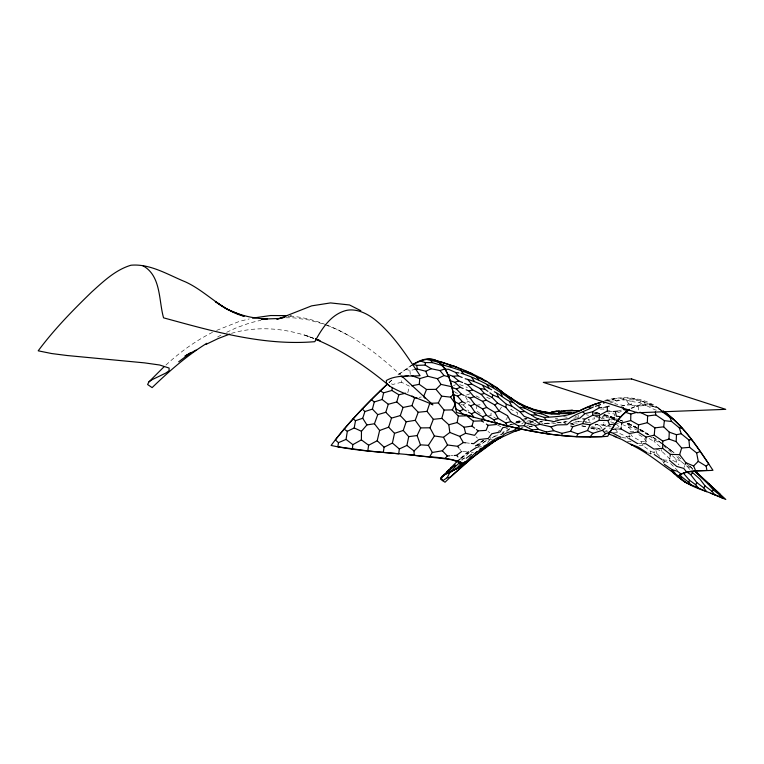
<?xml version="1.0" encoding="UTF-8"?>
<svg xmlns="http://www.w3.org/2000/svg" width="764" height="764" viewBox="0 0 764 764"><rect width="100%" height="100%" fill="white"/><g stroke="black" fill="none" stroke-linecap="round" stroke-linejoin="round"><path stroke-width="0.57" stroke-dasharray="3.82 2.86" d="M629.106 437.524L629.183 434.525M645.847 442.604L645.933 440.398M407.785 392.677L409.494 386.192L401.511 382.277L401.768 378.008M608.574 401.654L623.357 399.305L623.434 398.101C637.911 397.146 650.508 405.159 662.98 411.223M650.546 454.236L650.737 451.409L643.202 445.746L640.834 441.286L632.2 436.339L630.825 434.487M496.944 419.073L490.927 415.215L491.09 413.018M653.058 406.467L643.651 404.987L635.104 406.582L631.121 404.767L631.475 401.482L623.357 399.305M669.684 459.412L669.971 457.388M664.011 462.869L664.441 461.064L662.751 459.384M507.525 416.323L506.694 419.226L504.507 419.35M517.152 414.604L517.706 412.818L510.667 409.332L514.669 408.052M600.237 429.32L595.987 427.458L595.127 424.583L603.55 424.937L604.515 421.89M684.047 467.444L684.754 465.543M639.755 431.555L640.318 430.619L647.509 434.544L646.086 433.026L637.606 428.05M660.22 446.94L654.051 441.411L654.863 440.045L649.343 435.919M631.475 401.482L639.812 402.733L640.91 400.909M499.465 410.344L501.499 407.002M487.527 442.537L490.278 439.176L498.157 433.866M461.819 460.425L469.182 452.355M501.461 434.735L504.221 431.736L510.056 428.556M506.647 431.67L510.008 428.585L505.997 428.356M401.511 382.277L392.801 384.435L388.924 382.678L393.221 378.772M476.822 445.88L483.593 440.303M165.912 365.068C179.932 352.214 195.45 340.839 212.507 332.34M460.472 458.199L468.915 450.894M460.768 458.467L468.552 451.696M388.924 382.678L393.154 379.02M477.118 447.494L485.742 440.771L490.278 439.176M461.064 404.633L463.318 404.987L468.017 401.367L472.152 403.306M413.248 364.323L397.385 375.353L411.376 365.345M475.428 446.128L483.774 440.408M521.745 423.915L523.665 422.53M475.132 446.081L483.469 440.093M461.676 457.922L469.411 452.364M498.195 431.402L499.761 430.304M486.429 440.532L477.786 445.832M556.736 422.788L563.851 422.616L565.895 421.365M217.606 337.01L221.56 334.785M631.322 408.644L635.104 406.582M611.019 418.892L615.287 416.752M453.463 385.677L455.468 384.712M528.64 422.244L530.703 421.241M519.73 428.699L523.732 426.799M226.669 332.302L235.942 327.966L249.857 322.933L260.935 320.25M510.132 424.87L512.042 424.001M216.613 330.411L239.409 321.386L249.236 318.932M509.512 425.032L511.555 424.106M515.662 422.272L520.838 420.2M517.744 423.094L521.85 421.317M522.882 420.868L526.988 419.092M503.677 433.341L490.163 438.02M530.55 422.244L533.702 420.935M606.788 401.062L614.237 398.846L623.434 398.101M515.986 422.272L520.303 420.534M617.78 412.78L622.125 411.118M616.271 419.694L604.324 416.886L602.108 417.727L606.702 420.276M609.834 403.096C626.728 396.717 646.65 399.639 661.443 410.239M631.074 408.091L639.134 405.073A67.242 36.997 66 0 1 661.968 410.22M512.1 424.669L515.404 423.447M516.502 423.046L520.914 421.422M469.975 393.766L464.951 395.609L468.017 401.367M521.879 419.818L526.052 418.3M529.91 422.196L533.119 421.04M533.597 424.163L535.621 423.437M539.651 421.986L541.666 421.25M621.046 406.4L628.782 403.86L638.016 406.219L645.828 405.34L655.006 409.819L658.453 410.64M528.621 417.602L523.541 419.235L526.616 418.586M617.704 411.156L622.249 409.781M502.187 432.319L504.221 431.736M529.013 426.828L532.241 425.92M539.164 422.225L543.338 421.145M526.921 421.25L531.515 420.095M605.699 400.861L614.237 398.846M288.114 316.563L291.313 315.847L287.923 316.592M231.463 333.352C258.452 325.435 287.264 328.262 313.326 338.251L303.996 334.794L314.682 338.71M529.013 426.971L532.508 426.216M405.522 369.146L409.924 370.521L415.177 369.451M604.544 400.479C623.863 395.189 645.465 397.108 661.347 410.163M544.77 423.428L553.308 422.836M526.74 425.367L529.032 424.965M460.988 459.126L465.209 458.4M477.71 447.236L482.418 446.501M419.073 397.347L421.317 397.003M573.707 418.214L575.894 417.889M611.171 419.942L614.342 419.474L614.523 414.031L607.838 412.971M555.256 420.152L558.389 419.694M610.665 421.823L615.746 423.571L618.458 423.218M614.648 428.308L619.957 427.639L615.746 423.571M476.287 405.245L482.008 404.548M516.101 422.11L521.592 421.48M602.748 407.422L605.021 407.212M529.863 423.008L534.514 422.616M595.471 424.125L599.52 425.462L605.785 424.927L603.675 422.339M631.121 404.767L623.109 405.388L615.02 403.841L614.915 401.043M450.798 455.726L453.119 455.573M585.09 422.778L590.41 422.463L588.184 419.379L594.487 418.92L593.876 416.638L599.759 417.411M615.526 429.272L617.704 429.139M600.428 409.141L603.655 408.96L604.63 410.784M613.234 432.901L617.847 432.644L626.595 436.607L628.457 438.947M626.595 436.607L632.2 436.339M544.063 423.361L550.586 423.055M546.126 423.743L555.629 423.323M488.664 415.31L490.927 415.215M471.417 452.336L473.432 452.307M629.937 431.689L633.451 431.641L628.266 427.114L623.319 424.889M462.707 451.467L469.192 451.448M581.614 421.317L578.205 421.327L579.532 423.266M582.751 421.317L586.15 421.308L591.135 423.132M627.387 441.286L630.319 441.277L633.308 442.853M285.87 317.767L293.892 317.853L308.685 319.944L323.172 323.888M637.52 443.588L642.257 443.655M628.266 427.114L631.351 427.219L636.603 429.931M594.869 416.37L598.193 416.552M639.277 445.527L643.202 445.746M577.317 423.103L571.787 422.673L572.895 423.858L570.632 423.667M649.515 404.175L651.377 404.318M591.613 427.315L595.824 428.623L600.351 428.986M663.247 459.899L668.5 460.329M557.691 422.54L566.114 423.285M570.441 424.077L573.793 424.402M609.701 411.194L611.993 411.452M465.648 442.786L470.242 443.301M290.11 316.009C302.41 317.136 314.529 320.068 325.961 324.738M593.093 412.866L598.642 413.553M640.834 441.286L646.86 442.06L642.925 437.046L637.243 433.799M612.079 399.725L617.092 400.374M622.106 437.505L627.922 438.355M570.756 423.705L574.261 424.23M563.851 422.616L566.153 422.979M555.332 418.252L557.644 418.634M595.242 412.55L599.635 413.544M591.613 426.694L595.987 427.458M563.593 416.619L567.089 417.239M575.225 416.762L578.51 417.364M563.727 421.107L567.184 421.785M581.652 425.978L587.268 427.105M603.197 415.377L616.5 419.111M604.486 431.183L606.721 431.66M594.115 412.98L596.397 413.458M582.063 425.768L587.554 426.961M490.278 438.937L492.322 439.396M595.92 412.55L600.246 413.525M604.582 414.499L616.663 418.567M676.837 456.595L680.686 461.103L687.648 466.785L690.217 467.358L692.681 469.507M575.263 421.059L580.764 422.377M586.332 414.757L588.49 415.291M647.977 452.928L653.22 454.236M603.98 414.795L619.432 419.751M603.818 415.167L616.071 418.51M603.942 414.862L614.991 418.013M590.62 428.021L597.305 430.103M541.074 422.817L542.975 423.409M457.502 393.279L455.373 392.61L453.415 389.63M590.782 427.869L597.171 429.874L595.824 428.623M602.089 416.151L604.324 416.886M597.496 412.942L599.75 413.696M620.874 420.572L623.071 421.308M650.737 451.409L656.82 453.51L661.901 458.543M327.068 325.139C354.993 336.122 378.944 355.031 400.842 375.181M636.527 428.365L631.79 425.558L626.203 423.495L631.351 427.219M459.68 384.578L467.415 387.501M608.001 425.768L611.324 427.038M620.549 420.19L622.765 421.059M618.229 419.369L622.526 421.098M627.913 423.256L648.407 434.296M325.33 324.748L337.163 329.494L350.571 336.532M605.766 430.428L607.867 431.278M656.4 449.06L661.796 451.266L669.684 458.83L676.637 462.335L678.967 464.837M664.441 461.064L670.821 463.738L677.525 470.528M627.597 423.218L636.593 427.544M463.633 395.198L466.899 396.669M628.094 423.227L643.469 431.154M672.368 455.726L675.777 458.849L680.686 461.103M627.282 423.256L636.765 427.63M486.716 397.242L491.863 399.706M611.954 417.192L617.207 419.77M475.943 395.857L480.909 398.311M497.517 425.023L501.709 427.152M603.55 424.937L610.312 428.451M649.114 438.565L654.051 441.411M639.793 429.387L648.875 434.659M639.812 402.733L643.651 404.987M487.967 431.526L489.858 432.663M646.086 433.026L648.923 434.764M613.454 419.474L615.421 420.687M653.335 437.438L661.041 442.795M654.863 440.045L660.535 443.674M652.695 437.142L662.464 443.827M632.649 398.455L634.091 399.448M671.432 452.355L662.426 444.887M480.212 413.544L476.526 410.879L476.335 406.372M661.987 443.483L674.115 452.785M608.134 416.017L608.832 416.533M664.861 445.87L673.199 452.183M660.144 442.232L662.971 444.409M663.391 444.543L673.638 452.441M599.301 416.619L602.987 419.455M630.501 424.517L631.79 425.558M678.184 456.557L680.886 458.801M689.357 465.839L693.741 469.803M689.768 466.269L693.273 469.44M476.02 436.741L477.49 438.144M686.187 463.347L690.217 467.358M466.861 453.1L467.472 453.749M659.895 409.256L661.91 411.452M463.318 404.987L468.618 410.86M599.52 425.462L602.615 429.158M459.594 448.888L460.95 450.607M687.648 466.785L689.701 469.468M615.287 429.167L617.847 432.644M626.48 400.393L628.782 403.86M577.928 415.062L578.768 416.619M644.205 402.045L645.828 405.34M662.646 460.73L663.992 463.5M655.923 450.579L656.82 453.51M675.777 458.849L676.637 462.335M661.443 449.499L661.796 451.266M638.016 406.219L638.799 410.593M409.924 370.521L410.344 375.105M654.032 451.247L654.185 453.415"/><path stroke-width="1.15" d="M387.338 384.168C368.831 401.577 351.087 419.913 335.367 439.921L338.462 442.671L337.879 446.806L367.799 450.932L368.63 445.24L361.391 439.873L361.458 431.288L366.911 424.937L374.446 423.753L377.75 414.642L385.791 412.283L388.293 404.28L396.764 401.959L403.077 407.451L411.949 405.617L418.223 412.273L427.019 411.376L433.331 419.302L441.812 418.414L448.793 424.717L449.834 432.453L443.483 437.294L434.391 435.957L429.998 427.792L433.331 419.302M629.431 409.666C620.865 414.89 615.201 423.676 610.102 432.09L605.566 433.685L602.118 436.588L576.61 436.607L561.979 435.556L561.998 433.35L553.738 430.715L546.298 431.966L538.372 429.292L532.107 429.884L524.305 425.768L518.469 425.949L510.791 421.623L507.516 415.692L499.073 410.956L494.709 404.891L486.2 400.145L481.244 394.348L472.62 389.879L467.616 384.674L464.655 383.423M662.77 441.076L668.968 439.061L676.169 441.63L681.631 448.019L689.615 447.351L696.634 452.937L698.267 461.361L706.146 466.183L706.939 470.452L695.737 471.025L693.597 465.964L685.805 462.688L679.645 454.647L670.391 454.36L662.655 448.334L662.77 441.076L654.251 435.184L646.067 437.084L637.902 431.956L629.202 433.522L620.979 428.948L618.802 429.082M689.615 447.351L688.899 439.978L681.221 433.742L676.484 434.726L669.283 432.157L663.687 426.837L654.853 427.859L647.347 422.683L638.57 424.879L630.692 420.525L630.844 414.059L636.956 412.283M425.223 365.106L425.309 362.575L420.429 361.057L413.248 364.323L416.705 365.354L425.223 365.106L431.202 368.726L439.968 370.569L445.412 368.85L441.544 365.345L432.414 362.642L425.309 362.575M645.981 439.29L646.067 437.084M647.347 422.683L647.614 415.95L639.955 412.168M668.968 439.061L669.283 432.157M676.169 441.63L676.484 434.726M654.251 435.184L654.853 427.859M452.765 388.637L451.457 386.651L440.962 384.378L436.005 389.353L426.522 389.468L419.255 384.34L419.77 378.591L427.821 376.251L437.39 378.686L444.094 375.554L449.423 377.101M637.902 431.956L638.57 424.879M570.842 426.026L572.752 426.694L582.579 423.628L590.075 424.813L599.043 420.381L599.549 415.215L607.409 410.946L609.701 411.194M352.347 449.165L352.844 444.648L361.391 439.873M663.687 426.837L664.374 420.668L655.808 414.947L647.614 415.95M403.077 407.451L400.307 415.587L391.502 418.109L388.647 427.191L394.52 433.331L392.409 443.053L399.314 448.965L398.741 453.816L367.799 450.932M447.36 473.126L451.868 470.977L454.914 466.957L455.182 464.818C450.789 469.688 446.061 473.718 441.143 477.844L442.767 480.69L447.131 477.777L450.435 477.099L472.668 457.455L495.454 440.723M620.979 428.948L621.247 426.971M621.524 424.994L621.791 423.017L630.692 420.525M670.114 456.385L670.391 454.36M601.612 407.527L599.348 407.737L592.663 411.72L584.928 413.668L579.828 418.147L571.911 420.525L567.012 424.688L557.137 424.927L551.035 426.866L540.205 424.345L534.991 425.519L525.527 422.845L520.093 417.746L511.345 413.801L505.854 407.384L506.312 404.223L498.606 397.442L492.751 394.94L489.877 392.83M383.289 452.431L384.111 447.198L392.409 443.053M380.224 390.862L383.604 392.849L391.846 390.461L392.324 387.443M338.462 442.671L346.044 439.405L347.333 431.297L354.209 427.955L361.458 431.288M354.209 427.955L355.499 420.687L362.719 418.261L364.915 411.538L372.412 409.103L374.293 401.959L382.124 399.496L388.293 404.28M448.793 424.717L457.139 422.559L458.343 416.074L452.298 409.886L444.104 410.077L438.345 402.953L429.731 403.363L427.019 411.376M505.854 407.384L497.66 403.211L492.264 397.547L492.751 394.94M686.273 471.655L690.694 474.645L696.778 482.523L703.73 487.843L706.614 491.663L685.346 482.313L681.001 478.006L681.297 476.526L680.036 474.53M399.314 448.965L406.897 445.441L408.721 436.645L403.249 430.457L406.181 421.795L415.215 420.315L418.223 412.273M382.124 399.496L383.604 392.849M483.574 422.139L481.721 420.868L482.227 418.739M368.63 445.24L377.196 440.771L379.632 430.476L374.446 423.753M691.468 485.417L688.822 482.39L689.414 480.193L683.369 473.145M451.868 470.977L456.394 468.829L460.3 464.197L460.845 462.239M441.812 418.414L444.104 410.077M396.764 401.959L398.846 394.787L405.55 393.202M457.139 422.559L464.12 427.238L471.98 426.092L473.413 421.155L466.756 415.807L458.343 416.074M679.645 454.647L681.631 448.019M497.058 422.578L496.466 424.498L488.196 425.319L486.343 424.049M411.949 405.617L414.585 398.015L416.829 397.681M685.107 464.588L685.805 462.688M426.522 389.468L423.562 396.669L425.109 398.34M524.305 425.768L525.527 422.845M488.196 425.319L486.076 430.399L478.168 430.867L476.402 429.502M561.998 433.35L570.603 431.268L577.832 433.923L587.478 430.543L590.075 424.813M698.707 488.54L695.746 484.777L696.778 482.523M576.61 436.607L577.832 433.923M465.18 461.494L461.972 464.044C447.752 455.907 429.979 457.827 414.183 455.191L414.04 450.97L420.448 444.829L417.125 435.566L420.687 427.907L415.215 420.315M570.603 431.268L572.752 426.694M164.241 366.558L148.865 381.924L147.614 384.531L152.112 387.615C169.016 371.314 186.788 355.68 206.824 343.303M438.345 402.953L441.659 396.144L436.005 389.353M582.579 423.628L584.746 419.235L592.749 415.253L599.549 415.215M452.298 409.886L454.895 404.767M447.131 477.777L449.729 472.782L458.543 467.11L461.418 467.033M449.901 469.917L451.333 467.291L457.588 460.998M429.674 456.691L432.309 452.479L442.337 450.77L447.513 444.963L457.55 446.3L463.356 442.537L465.648 442.786M420.448 444.829L428.394 445.336L434.391 435.957M662.98 410.841A67.242 36.997 66 0 1 668.003 414.403C686.731 429.683 699.671 450.435 712.974 470.29C701.81 471.254 689.252 469.23 679.225 475.132L679.368 477.815C691.506 488.244 708.142 491.099 722.305 497.918L719.726 494.967L720.175 494.279L695.02 471.035M456.394 468.829L460.272 466.575L461.972 464.044M685.346 482.313L681.01 479.295L679.301 476.469L681.106 474.033L686.779 472.2L695.737 471.025M590.114 436.903L592.883 433.312L602.462 430.304L605.136 428.203M703.73 487.843L705.143 486.009L699.939 479.085L691.067 471.254M478.168 430.867L474.559 435.337L465.61 433.293L459.67 436.349L449.834 432.453M445.001 458.562L447.332 455.965L449.643 455.812M460.272 466.575L476.765 451.734M443.464 475.38L451.333 467.291M714.751 494.795L712.105 491.395L713.395 490.01L708.218 484.099L694.323 470.939M693.597 465.964L698.267 461.361M441.659 396.144L450.54 397.127L453.759 394.119M690.694 474.645L692.432 473.04M454.914 466.957L460.339 461.962M387.205 384.244C367.092 403.258 347.696 423.227 331.099 445.441C358.392 451.428 386.469 452.307 414.183 455.191M446.911 471.636L448.611 470.089M441.143 477.844L445.03 474.31L449.729 472.782M517.123 427.668C513.523 432.806 505.921 430.944 502.368 436.158C494.852 437.524 490.259 443.244 483.593 446.31M558.436 412.56L560.7 412.121L561.932 411.032L565.303 410.803M706.146 466.183L708.772 463.968C695.67 444.743 682.529 424.545 662.98 411.223M460.3 464.197L461.905 462.86M607.81 426.102L609.586 424.708L615.163 423.991M454.274 455.487L456.586 455.334L461.628 451.476M466.269 458.228L471.56 454.227M475.428 453.195L483.497 447.589M178.69 361.773L190.78 352.729L184.993 356.062L196.014 350.103M629.307 409.389C619.442 415.788 613.253 426.207 607.724 436.292C556.096 440.589 505.692 425.94 456.461 412.464C452.89 389.172 447.599 342.329 412.312 364.829M457.292 461.16L459.928 459.298M148.865 381.924L152.275 379.593L165.702 373.118L169.045 370.788L169.111 368.057L159.686 365.011L144.53 362.871L67.146 355.518L51.751 353.56L38.2 350.819C54.053 329.485 72.666 310.413 91.728 291.963C103.446 281.381 115.479 269.845 130.969 265.223C150.174 263.484 168.185 274.878 185.423 281.878C206.232 291.351 221.531 310.471 244.155 316.286L226.927 309.248L215.314 301.532C230.174 312.963 248.816 318.521 267.438 318.941M491.166 443.044L502.397 436.932L517.104 430.256M500.678 437.314C480.279 449.824 462.172 465.658 445.011 482.237L440.513 479.152L441.764 476.545L445.173 474.215L458.601 467.74L461.943 465.41L462.01 462.678L452.584 459.632L406.458 454.494M470.271 451.448L476.535 447.427M461.112 373.224C477.72 378.648 493.219 387.052 507.563 397.213C515.137 403.869 522.461 411.127 531.754 415.148C537.866 420.888 546.499 419.35 553.967 421.699L560.681 419.637L568.75 418.701C576.438 413.754 585.243 411.099 593.303 406.964M496.39 440.074L502.215 436.559M484.443 447.016L490.163 443.597M494.709 404.891L497.66 403.211M531.754 415.148L535.994 414.852L544.293 417.411C556.631 416.705 569.581 416.294 580.802 410.134C587.994 406.381 595.719 403.707 603.522 401.511M599.043 420.381L607.819 420.496L609.959 419.426M479.744 449.165L481.855 448.115L484.281 448.439M420.429 361.057C445.842 351.344 452.393 383.719 454.293 401.587L458.524 403.583L462.344 401.702L465.467 403.268M453.081 394.405L457.521 396.124L461.456 394.224L463.633 395.198M205.908 344.43L218.17 338.538L229.849 334.059M468.418 412.149L471.445 413.801L474.912 412.149L482.59 416.772L484.567 419.933C509.932 427.038 535.717 432.968 561.979 435.556M415.177 369.451L417.278 369.022L425.749 371.266L431.202 368.726M454.293 401.587L455.697 408.836L459.871 411.022L463.385 409.389L466.403 411.042M451.887 387.377L456.404 389.01L460.214 387.262L463.165 388.523M580.802 410.134L596.99 403.459M595.433 406.333L600.58 404.509M603.512 403.182L605.48 402.303M468.599 404.824L470.681 405.865L474.568 404.185L482.59 408.912L486.372 415.215L493.916 419.875L495.645 422.941M482.59 416.772L486.372 415.215M605.021 407.212L609.223 406.209M515.48 431.345L521.478 429.148M696.634 452.937L700.292 451.495M506.312 404.223L511.918 406.247L519.816 411.615L524.123 416.342L534.762 420.267L537.99 419.035M467.988 397.156L470.175 398.13L473.976 396.707L482.485 401.329L486.706 407.479L494.786 412.359L498.214 418.452L505.778 422.979L507.21 425.892M450.321 380.72L454.866 382.334L458.715 380.921L462.669 382.583M379.632 430.476L388.647 427.191M708.218 484.099L708.925 483.851M482.59 408.912L486.706 407.479M493.343 441.477L495.206 440.838M493.916 419.875L498.214 418.452M466.116 389.783L469.067 391.053L472.62 389.879M394.52 433.331L403.249 430.457M494.786 412.359L499.073 410.956M482.485 401.329L486.2 400.145M613.139 411.586L617.704 411.156M481.244 394.348L484.357 393.431L492.264 397.547M505.778 422.979L510.791 421.623M594.955 404.127L600.409 402.695M252.512 318.111L270.637 315.532L286.72 315.618M284.905 317.289L277.542 318.913M276.635 319.094L282.279 317.843M401.835 376.948L408.215 375.563M551.627 412.197L559.21 410.994M546.546 413.028L548.839 412.589M551.13 412.14L556.908 411.156M411.662 385.782L419.255 384.34M510.362 426.245L502.76 427.687L500.162 431.918L491.749 433.799L488.244 438.488L478.952 439.548L473.69 443.683L471.398 443.435M688.899 439.978L691.592 439.52M517.171 430.122L519.319 429.826M408.721 436.645L417.125 435.566M441.544 365.345L443.75 365.096M567.556 410.65L580.745 410.621M575.025 412.512C555.6 415.788 535.64 411.347 517.868 403.411M467.616 384.674L471.904 384.216L480.021 388.513L485.073 389.306L487.957 391.416M448.162 374.599L453.042 376.289L458.19 375.812L462.172 377.483M662.655 448.334L653.879 449.079L645.809 443.712L643.441 443.674M563.794 410.669L572.761 410.211M554.578 411.481L561.932 411.032M612.25 429.463L614.437 429.33M560.7 412.121L571.348 412.283M473.413 421.155L481.721 420.868M420.687 427.907L429.998 427.792M519.816 411.615L524.219 411.653M266.082 319.209L261.364 319.142L279.576 318.483L311.645 305.858L330.497 302.916L349.54 304.97L360.847 310.7M445.383 369.174L448.573 369.308L455.564 372.45L458.897 372.918M432.72 359.643C455.096 365.44 476.832 374.379 496.103 387.233C513.895 402.38 535.459 415.196 559.649 414.107M570.937 410.411L578.892 411.042M620.941 416.695L616.357 416.218L615.431 411.834M470.089 457.187L472.668 457.455M664.374 420.668L671.594 421.489L679.32 427.84L682.481 428.442M486.143 381.656C472.219 374.045 457.101 368.859 441.926 364.686M465.161 378.734C474.492 380.997 483.201 385.247 491.624 389.755M548.17 412.512L542.182 411.605L543.968 412.188M549.984 413.419L552.095 413.744M519.969 407.145L525.03 408.329L533.52 412.541L541.714 413.821L548.619 416.666M437.715 361.429L444.39 362.862M426.952 359.491L440.914 362.747M608.965 432.137L612.327 432.844L620.941 437.342M608.278 433.799L615.985 436.731M582.779 418.796L584.746 419.235M533.301 409.609L541.074 411.357M494.308 391.731C500.945 394.749 506.093 400.728 513.074 402.638M485.283 381.083L487.193 381.58M664.441 464.416L672.349 469.803L677.248 471.187L681.106 474.033M441.621 362.394L457.12 367.417M627.55 410.698L623.395 409.447L623.252 407.413M625.391 412.226L630.844 414.059M543.099 411.758L547.836 413.372M469.879 372.842L471.999 373.586M315.561 339.054L320.03 340.668L315.752 339.101M411.385 375.496L419.77 378.591M633.461 445.937C650.049 454.141 663.811 466.823 679.301 476.469M514.096 400.431L526.463 406.677L532.518 408.921M696.787 473.088L697.656 473.413M710.682 493.229L725.8 499.475L695.479 471.407M614.141 436.339L621.886 439.491L632.516 445.402L630.768 444.199L638.255 447.112L646.927 452.66M458.82 368.334L461.819 369.575M463.824 370.397L468.819 372.46M453.615 365.937L457.779 367.856M661.91 411.452L669.933 417.411L672.903 418.796M315.456 339.245C342.778 350.495 367.207 367.245 389.745 386.154C403.239 394.291 418.748 398.111 432.901 404.853L401.711 375.983M500.41 390.815L516.846 401.759M616.472 420.486L621.791 423.017M587.478 430.543L592.883 433.312M142.515 265.528C161.299 275.441 158.559 300.176 163.563 317.843C212.85 331.204 263.16 346.044 314.835 341.67C321.854 328.625 330.907 314.31 346.235 310.451A67.242 36.997 66 0 1 375.105 319.782C393.832 335.062 406.773 355.814 420.076 375.668C408.921 376.633 396.354 374.608 386.326 380.51L386.469 383.194L389.745 386.154M526.463 406.677L529.567 408.501M488.979 383.442L498.357 389.086M629.087 438.526L637.52 443.588M391.846 390.461L398.846 394.787M344.087 429.129L347.333 431.297M654.261 454.504L662.197 459.813M679.225 476.746L681.001 478.006M689.414 480.193L695.746 484.777M496.103 387.233L502.206 391.665M534.762 420.267L540.205 424.345M480.938 378.094L483.306 379.88M673.265 473.031L681.01 479.295M371.342 399.677L374.293 401.959M346.044 439.405L352.844 444.648M705.143 486.009L712.105 491.395M471.98 426.092L474.635 428.136M406.897 445.441L414.04 450.97M353.111 418.834L355.499 420.687M681.297 476.526L688.822 482.39M713.395 490.01L719.726 494.967M465.505 370.951L467.883 372.813M412.035 396.01L414.585 398.015M671.269 470.748L673.036 472.142M437.925 361.133L438.889 361.907M583.104 412.197L584.928 413.668M453.042 376.289L458.715 380.921M669.541 460.415L676.684 466.412L683.704 468.389L686.779 472.2M511.03 397.834L513.513 399.992M454.866 382.334L460.214 387.262M377.196 440.771L384.111 447.198M533.52 412.541L535.994 414.852M449.433 365.202L451.266 366.959M362.27 409.017L364.915 411.538M522.433 405.751L525.03 408.329M385.791 412.283L391.502 418.109M456.404 389.01L461.456 394.224M442.337 450.77L447.332 455.965M372.412 409.103L377.75 414.642M400.307 415.587L406.181 421.795M589.235 406.964L590.114 407.9M540.358 412.359L541.714 413.821M602.462 430.304L605.566 433.685M534.991 425.519L538.372 429.292M468.141 379.985L471.904 384.216M480.021 388.513L484.357 393.431M469.067 391.053L473.976 396.707M457.521 396.124L462.344 401.702M459.871 411.022L462.344 413.935L473.67 416.915L471.445 413.801M676.856 475.628L678.04 477.032M456.586 455.334L457.922 456.92M458.524 403.583L463.385 409.389M439.968 370.569L444.094 375.554M476.746 377.244L478.741 379.708M672.349 469.803L675.634 473.909M461.332 371.037L463.328 373.539M457.55 446.3L458.916 448.029M455.564 372.45L458.19 375.812M430.734 360.484L432.414 362.642M450.54 397.127L454.723 402.8M470.175 398.13L474.568 404.185M491.815 385.218L493.496 387.558M471.875 377.779L474.072 380.864M551.035 426.866L553.738 430.715M470.681 405.865L474.912 412.149M544.293 417.411L546.031 420.076M482.886 385.887L485.073 389.306M486.993 384.693L488.941 387.787M437.39 378.686L440.962 384.378M362.719 418.261L366.911 424.937M459.67 436.349L463.356 442.537M509.435 401.778L511.918 406.247M428.394 445.336L432.309 452.479M443.483 437.294L447.513 444.963M500.668 392.963L502.206 396.01M532.107 429.884L532.823 431.421M546.298 431.966L547.091 433.761M496.982 393.708L498.606 397.442M607.819 420.496L609.586 424.708M425.749 371.266L427.821 376.251M669.933 417.411L671.594 421.489M506.943 395.676L507.563 397.213M518.469 425.949L519.539 428.747M679.32 427.84L681.221 433.742M598.623 405.388L599.348 407.737M464.12 427.238L465.61 433.293M416.705 365.354L417.278 369.022M655.331 411.872L655.808 414.947M569.056 412.398L569.142 414.059M607.284 407.002L607.409 410.946M592.663 411.72L592.749 415.253M631.618 378.944L543.299 382.363L637.415 412.77L725.733 409.342L631.618 378.944"/></g></svg>
